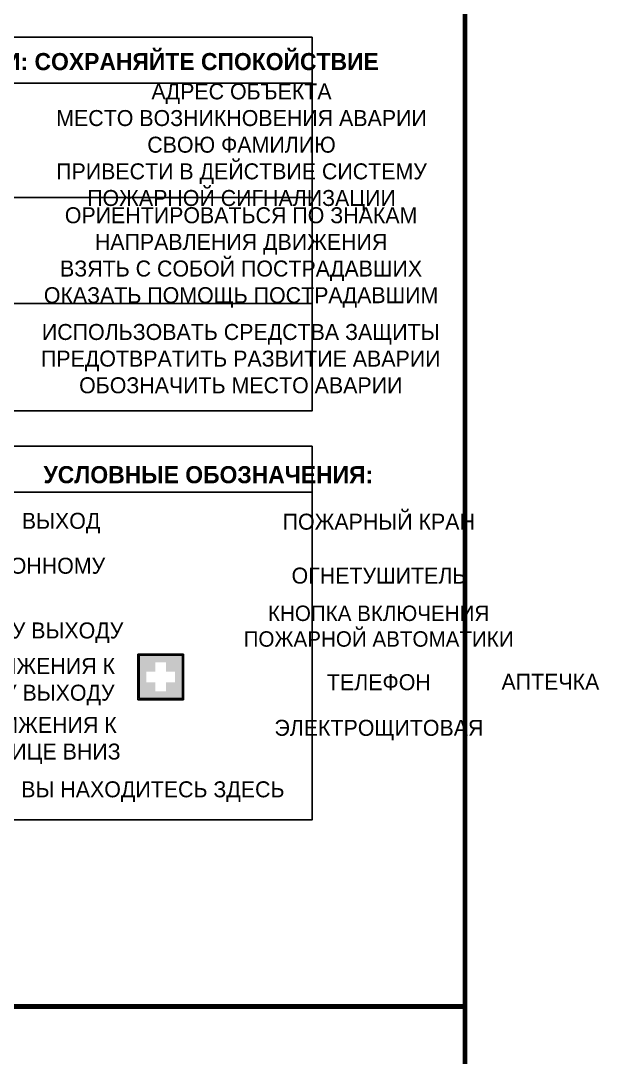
# Model space of a CAD drawing. Header units: millimetres. Extents: x 13114 to 67229, y 22859 to 38520.
# Drawn here: x 19980.1 to 20081.4, y 25846.4 to 26027.9 of the extents above; entities that cross this region are included whole.
import ezdxf

# ---------------------------------------------------------------- set-up
doc = ezdxf.new("R2010")
doc.units = ezdxf.units.MM
doc.styles.add('обычный', font='arial.ttf')

# ---------------------------------------------------------------- blocks, each defined once
blk = doc.blocks.new('A$C18900ED3')
h = blk.add_hatch(color=126)
h.paths.add_polyline_path([(-0.18, -0.18), (-7.02, -0.18), (-7.02, -7.02), (-0.18, -7.02)])
h.paths.add_polyline_path([(-5.89, -4.46), (-5.89, -2.77), (-4.46, -2.77), (-4.46, -1.31), (-2.77, -1.31), (-2.77, -2.77), (-1.33, -2.77), (-1.33, -4.46), (-2.77, -4.46), (-2.77, -5.89), (-4.46, -5.89), (-4.46, -4.46)], flags=16)
at = {"color": 126}
for p, q in [((-7.2, 0), (-7.2, -7.2)), ((0, 0), (-7.2, 0)), ((0, -7.2), (0, 0)), ((-7.02, -7.02), (-7.02, -0.18)), ((-7.02, -0.18), (-0.18, -0.18)), ((-0.18, -0.18), (-0.18, -7.02)), ((-7.2, -7.2), (0, -7.2)), ((-0.18, -7.02), (-7.02, -7.02))]:
    blk.add_line(p, q, dxfattribs=at)

msp = doc.modelspace()

# ---------------------------------------------------------------- linework, layer by layer
at = {"color": 6, "lineweight": 100}
for points in [[(19457.94, 25855.27), (20057.94, 25855.27), (20057.94, 26250.27), (19457.94, 26250.27)], [(19457.94, 25460.27), (20057.94, 25460.27), (20057.94, 25855.27), (19457.94, 25855.27)]]:
    msp.add_lwpolyline(points, close=True, dxfattribs=at)
for points in [[(19887.36, 26016.98), (20031.12, 26016.98), (20031.12, 26025.03), (19887.36, 26025.03)], [(19887.36, 26016.98), (20031.12, 26016.98), (20031.12, 25959.58), (19887.36, 25959.58)], [(19887.36, 25945.33), (20031.12, 25945.33), (20031.12, 25953.38), (19887.36, 25953.38)], [(19887.36, 25945.33), (20031.12, 25945.33), (20031.12, 25887.93), (19887.36, 25887.93)]]:
    msp.add_lwpolyline(points, close=True)
for points in [[(19945.77, 25996.98), (19887.36, 25996.98), (20031.12, 25996.98)], [(19945.77, 25978.41), (19887.36, 25978.41), (20031.12, 25978.41)]]:
    msp.add_lwpolyline(points)

# ---------------------------------------------------------------- block references
at = {"xscale": 1.111111111007631, "yscale": 1.111111111007631, "zscale": 1.111111111007631}
msp.add_blockref('A$C18900ED3', (20008.6, 25916.99), dxfattribs=at)

# ---------------------------------------------------------------- texts
at = {"lineweight": 0, "attachment_point": 5, "style": 'обычный'}
for s, insert, char_height, width in [('{\\fProxima Nova Rg|b1|i0|c204|p2;ДЕЙСТВИЯ ПРИ АВАРИИ: СОХРАНЯЙТЕ СПОКОЙСТВИЕ\\H1.6644x; }', (19986.3, 26020.34), 3, 175.1736), ('\\pi-8.4,l8.4,t8.4;{\\fProxima Nova Rg|b0|i0|c204|p2;АДРЕС ОБЪЕКТА\\PМЕСТО ВОЗНИКНОВЕНИЯ АВАРИИ\\PСВОЮ ФАМИЛИЮ\\PПРИВЕСТИ В ДЕЙСТВИЕ СИСТЕМУ \\PПОЖАРНОЙ СИГНАЛИЗАЦИИ}', (20018.75, 26005.81), 2.8, 126.6484), ('\\pi-8.4,l8.4,t8.4;{\\fProxima Nova Rg|b0|i0|c204|p2;ОРИЕНТИРОВАТЬСЯ ПО ЗНАКАМ \\PНАПРАВЛЕНИЯ ДВИЖЕНИЯ\\PВЗЯТЬ С СОБОЙ ПОСТРАДАВШИХ\\PОКАЗАТЬ ПОМОЩЬ ПОСТРАДАВШИМ}', (20018.68, 25986.45), 2.8, 126.6484), ('\\pi-8.4,l8.4,t8.4;{\\fProxima Nova Rg|b0|i0|c204|p2;ИСПОЛЬЗОВАТЬ СРЕДСТВА ЗАЩИТЫ \\PПРЕДОТВРАТИТЬ РАЗВИТИЕ АВАРИИ\\PОБОЗНАЧИТЬ МЕСТО АВАРИИ}', (20018.62, 25968.72), 2.8, 126.6484), ('{\\fProxima Nova Rg|b1|i0|c204|p2;УСЛОВНЫЕ ОБОЗНАЧЕНИЯ:\\H1.1997x; }', (20012.94, 25948.39), 3, 175.1736), ('\\pi-8.4,l8.4,t8.4;{\\fProxima Nova Rg|b0|i0|c204|p2;ЭВАКУАЦИОННЫЙ ВЫХОД\\H1.6404x; }', (19969.35, 25939.92), 2.8, 126.6484), ('\\pi-8.4,l8.4,t8.4;{\\fProxima Nova Rg|b0|i0|c204|p2;ПОЖАРНЫЙ КРАН\\H1.6404x; }', (20042.81, 25940.16), 2.8, 126.6484), ('\\pi-8.4,l8.4,t8.4;{\\fProxima Nova Rg|b0|i0|c204|p2;ПУТЬ К ЭВАКУАЦИОННОМУ \\PВЫХОДУ }', (19969.36, 25929.72), 2.8, 126.6484), ('\\pi-8.4,l8.4,t8.4;{\\fProxima Nova Rg|b0|i0|c204|p2;ОГНЕТУШИТЕЛЬ\\H1.1997x; }', (20042.84, 25930.71), 2.8, 126.6484), ('\\pi-8.1,l8.1,t8.1;{\\fProxima Nova Rg|b0|i0|c204|p2;КНОПКА ВКЛЮЧЕНИЯ\\PПОЖАРНОЙ АВТОМАТИКИ}', (20042.78, 25921.86), 2.7, 126.6484), ('\\pi-8.4,l8.4,t8.4;{\\fProxima Nova Rg|b0|i0|c204|p2;ПУТЬ К АВАРИЙНОМУ ВЫХОДУ \\H1.6404x; }', (19969.17, 25920.72), 2.8, 126.6484), ('\\pi-8.4,l8.4,t8.4;{\\fProxima Nova Rg|b0|i0|c204|p2;НАПРАВЛЕНИЕ ДВИЖЕНИЯ К \\PЭВАКУАЦИОННОМУ ВЫХОДУ}', (19969.45, 25912.15), 2.8, 126.6484), ('\\pi-8.4,l8.4,t8.4;{\\fProxima Nova Rg|b0|i0|c204|p2;ТЕЛЕФОН\\H1.1997x; }', (20042.82, 25912.04), 2.8, 126.6484), ('\\pi-8.4,l8.4,t8.4;{\\fProxima Nova Rg|b0|i0|c204|p2;АПТЕЧКА\\H1.1667x; }', (20072.88, 25912.13), 2.8, 126.6484), ('\\pi-8.4,l8.4,t8.4;{\\fProxima Nova Rg|b0|i0|c204|p2;НАПРАВЛЕНИЕ ДВИЖЕНИЯ К \\PВЫХОДУ ПО ЛЕСТНИЦЕ ВНИЗ}', (19969.75, 25901.84), 2.8, 126.6484), ('\\pi-8.4,l8.4,t8.4;{\\fProxima Nova Rg|b0|i0|c204|p2;ЭЛЕКТРОЩИТОВАЯ\\H1.1997x; }', (20042.83, 25903.66), 2.8, 126.6484), ('\\pi-8.4,l8.4,t8.4;{\\fProxima Nova Rg|b0|i0|c204|p2;ВЫ НАХОДИТЕСЬ ЗДЕСЬ\\H1.1997x; }', (20003.22, 25892.89), 2.8, 126.6484)]:
    msp.add_mtext(s, dxfattribs=dict(at, insert=insert, char_height=char_height, width=width))

doc.saveas('drawing.dxf')
